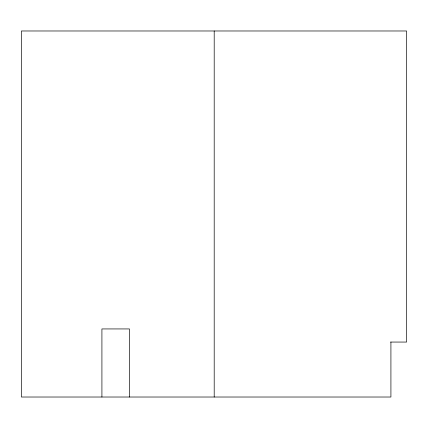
<?xml version="1.0" encoding="UTF-8"?>
<svg xmlns="http://www.w3.org/2000/svg" width="428" height="428" viewBox="0 0 428 428"><rect width="100%" height="100%" fill="white"/><g stroke="black" fill="none" stroke-linecap="round" stroke-linejoin="round"><path stroke-width="0.64" d="M390.587 342.058L406.6 342.058L406.6 30.982L21.4 30.982L21.4 397.018L390.919 397.018L390.919 342.058M214.198 30.982L214.198 397.018M129.427 397.018L129.427 328.939L101.918 328.939L101.918 397.018"/></g></svg>
